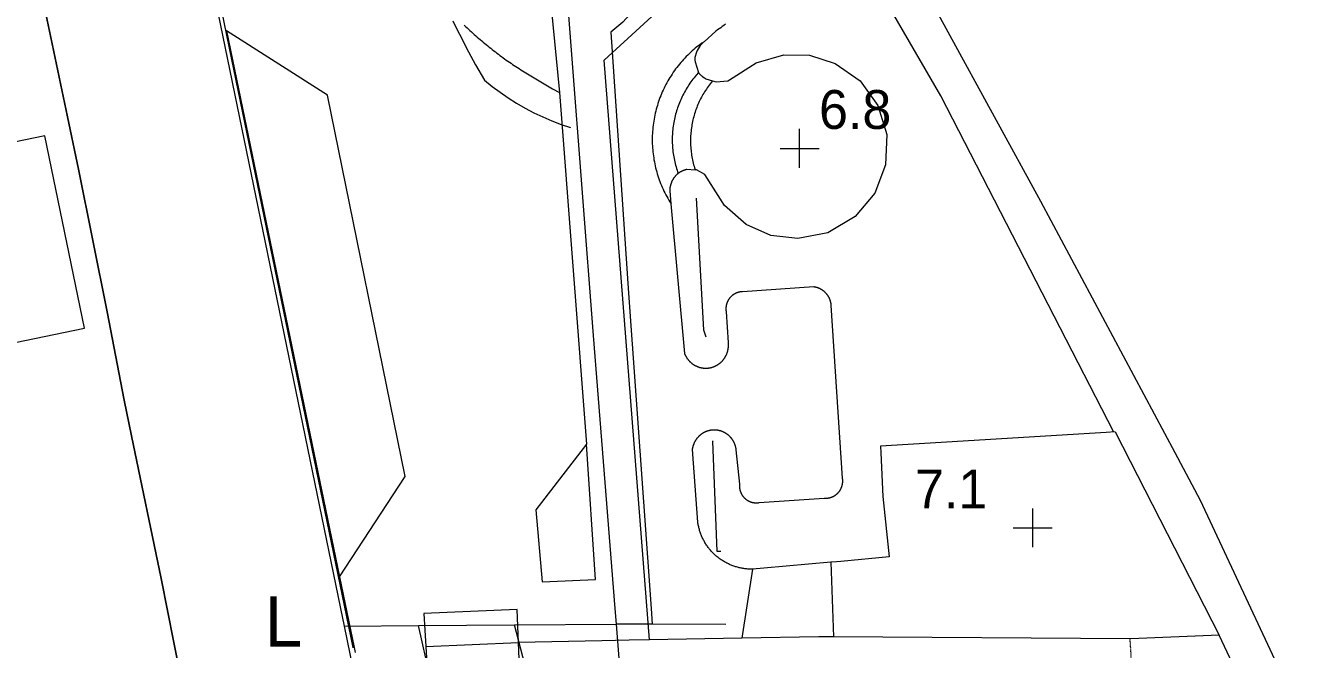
# Model space of a CAD drawing. Header units: millimetres. Extents: x 833924389 to 835767163, y 817400000 to 818811854.
# Drawn here: x 835443019 to 835475608, y 817794933 to 817810994 of the extents above; entities that cross this region are included whole.
import ezdxf
from ezdxf.enums import TextEntityAlignment as Align

# ---------------------------------------------------------------- set-up
doc = ezdxf.new("R2010")
doc.units = ezdxf.units.MM
doc.header["$LTSCALE"] = 10
doc.header["$MEASUREMENT"] = 0
doc.linetypes.add('11SW4B$1$DGN Style 5', pattern=[1.174922, 0.503538, -0.671384])
doc.layers.add('01_Base_Plan', color=5, linetype='Continuous', lineweight=5)
doc.styles.add('11SW4B$0$Style-ENGINEERING', font='ENGINEERING.shx')
doc.styles.add('11SW4B$0$Style-WORKING', font='WORKING.shx')

# ---------------------------------------------------------------- blocks, each defined once
blk = doc.blocks.new('11SW4B$0$SPOTHT')
at = {"layer": '01_Base_Plan', "linetype": 'Continuous', "lineweight": 13}
for p, q in [((0, -0.5), (0, 0.5)), ((-0.5, 0), (0.5, 0))]:
    blk.add_line(p, q, dxfattribs=at)

msp = doc.modelspace()

# ---------------------------------------------------------------- linework, layer by layer
at = {"layer": '01_Base_Plan', "linetype": 'Continuous'}
for p, q in [((835456758, 817809262), (835457452, 817800220)), ((835471048, 817800534), (835473718, 817795302)), ((835461715, 817797004), (835461442, 817795229)), ((835463427, 817795267), (835461442, 817795229)), ((835463801, 817795264), (835463427, 817795267)), ((835471421, 817795210), (835463801, 817795264)), ((835451471, 817794991), (835451497, 817794862)), ((835453317, 817795013), (835455702, 817795114)), ((835459068, 817795183), (835458546, 817795173)), ((835461442, 817795229), (835459068, 817795183))]:
    msp.add_line(p, q, dxfattribs=at)
at = {"layer": '01_Base_Plan', "linetype": 'Continuous', "flags": 128}
for points in [[(835504483, 817714840), (835498961, 817731845), (835495025, 817743683), (835491388, 817754412), (835487475, 817765045), (835483811, 817774819), (835478985, 817786482), (835473241, 817798769), (835472584, 817800000), (835469132, 817806462), (835465560, 817813007), (835461789, 817819441), (835457435, 817826476), (835452873, 817833378), (835448106, 817840141), (835441242, 817849323), (835436776, 817855002)], [(835441909, 817843125), (835441571, 817843042), (835444776, 817827416), (835448264, 817810407), (835451441, 817794988), (835451440, 817794984)], [(835441823, 817840988), (835446464, 817818666), (835451121, 817795995)], [(835440119, 817827573), (835444386, 817807294), (835445125, 817803627), (835445564, 817801348), (835445752, 817800437), (835446510, 817796763), (835447487, 817791824)], [(835447487, 817791824), (835446510, 817796763), (835445752, 817800437), (835445564, 817801348), (835445125, 817803627), (835444386, 817807294), (835443630, 817810888), (835442693, 817815341), (835440119, 817827573)], [(835471012, 817800532), (835466560, 817809179), (835459781, 817820876), (835455281, 817827844)], [(835455083, 817817675), (835456029, 817817162), (835456364, 817813293), (835456758, 817809262)], [(835459068, 817795183), (835457906, 817810099), (835459946, 817811976)], [(835454304, 817810996), (835454340, 817810961), (835454377, 817810927), (835454413, 817810892), (835454450, 817810858), (835454488, 817810825), (835454525, 817810791), (835454563, 817810758), (835454600, 817810725), (835454638, 817810692), (835454677, 817810659), (835454715, 817810626), (835454754, 817810594), (835454792, 817810562), (835454831, 817810530), (835454870, 817810498), (835454909, 817810466), (835454948, 817810435), (835454988, 817810404), (835455027, 817810373), (835455066, 817810342), (835455106, 817810311), (835455146, 817810281), (835455185, 817810250), (835455225, 817810220), (835455265, 817810190), (835455305, 817810160), (835455345, 817810131), (835455385, 817810102), (835455426, 817810073), (835455467, 817810045), (835455508, 817810017), (835455550, 817809989), (835455591, 817809961), (835455633, 817809934), (835455675, 817809907), (835455717, 817809880), (835455760, 817809853), (835455802, 817809827), (835455845, 817809800), (835455887, 817809774), (835455930, 817809748), (835455973, 817809722), (835456016, 817809696), (835456059, 817809670), (835456102, 817809645), (835456145, 817809619), (835456188, 817809593), (835456231, 817809568), (835456274, 817809542), (835456317, 817809517), (835456360, 817809491), (835456403, 817809465), (835456446, 817809440), (835456489, 817809414), (835456532, 817809388), (835456575, 817809362), (835456758, 817809262)], [(835461020, 817811023), (835460981, 817810992), (835460941, 817810962), (835460901, 817810932), (835460860, 817810903), (835460819, 817810875), (835460778, 817810846), (835460474, 817810573)], [(835448194, 817810855), (835451095, 817796809), (835451471, 817794991)], [(835451095, 817796809), (835452785, 817799386), (835450787, 817809196), (835448194, 817810855)], [(835460474, 817810573), (835460415, 817810532), (835460372, 817810501), (835460331, 817810469), (835460289, 817810437), (835460248, 817810404), (835460208, 817810370), (835460168, 817810335), (835460129, 817810300), (835460091, 817810264), (835460053, 817810228), (835460016, 817810191), (835459979, 817810153), (835459943, 817810114), (835459908, 817810075), (835459873, 817810035), (835459840, 817809995), (835459806, 817809955), (835459774, 817809913), (835459742, 817809871), (835459711, 817809829), (835459681, 817809786), (835459651, 817809742), (835459623, 817809698), (835459595, 817809654), (835459567, 817809609), (835459541, 817809563), (835459515, 817809517), (835459490, 817809471), (835459466, 817809424), (835459443, 817809377), (835459421, 817809329), (835459399, 817809281), (835459378, 817809233), (835459358, 817809184), (835459339, 817809135), (835459321, 817809086), (835459303, 817809036), (835459287, 817808986), (835459271, 817808936), (835459256, 817808886), (835459242, 817808835), (835459229, 817808784), (835459217, 817808733), (835459206, 817808681), (835459195, 817808630), (835459186, 817808578), (835459177, 817808526), (835459170, 817808474), (835459163, 817808422), (835459157, 817808370), (835459152, 817808317), (835459148, 817808265), (835459144, 817808212), (835459142, 817808160), (835459141, 817808107), (835459140, 817808054), (835459141, 817808002), (835459142, 817807949), (835459144, 817807897), (835459147, 817807844), (835459151, 817807792), (835459156, 817807739), (835459162, 817807687), (835459169, 817807635), (835459177, 817807583), (835459185, 817807531), (835459195, 817807479), (835459205, 817807427), (835459216, 817807376), (835459228, 817807325), (835459241, 817807274), (835459255, 817807223), (835459270, 817807172), (835459285, 817807122), (835459302, 817807072), (835459319, 817807023), (835459337, 817806973), (835459356, 817806924), (835459376, 817806875), (835459397, 817806827), (835459419, 817806779), (835459441, 817806732), (835459464, 817806684), (835459488, 817806637), (835459513, 817806591), (835459539, 817806545), (835459565, 817806500), (835459592, 817806455), (835459628, 817806398)], [(835460474, 817810573), (835460460, 817810561), (835460375, 817810475), (835460346, 817810434), (835460320, 817810392), (835460298, 817810347), (835460275, 817810304), (835460239, 817810167), (835460239, 817810100), (835460241, 817810055), (835460329, 817809777), (835460333, 817809773), (835460339, 817809765), (835460346, 817809757), (835460352, 817809749), (835460359, 817809741), (835460366, 817809734), (835460374, 817809726), (835460381, 817809719), (835460388, 817809712), (835460396, 817809704), (835460404, 817809697), (835460412, 817809691), (835460420, 817809684), (835460428, 817809677), (835460437, 817809670), (835460445, 817809664), (835460454, 817809658), (835460463, 817809652), (835460471, 817809646), (835460481, 817809640), (835460490, 817809634), (835460499, 817809629), (835460508, 817809623), (835460516, 817809619), (835460692, 817809566)], [(835460692, 817809566), (835460785, 817809538), (835461082, 817809567), (835461127, 817809595), (835461812, 817810027), (835462523, 817810232), (835463181, 817810223), (835463848, 817810015), (835464486, 817809564), (835464942, 817808931), (835465169, 817808184), (835465140, 817807404), (835464860, 817806676), (835464359, 817806078), (835463652, 817805660), (835462886, 817805509), (835462192, 817805591), (835461552, 817805873), (835460996, 817806360), (835460493, 817807153), (835460277, 817807279), (835460241, 817807281)], [(835460329, 817809777), (835460273, 817809713), (835460244, 817809679), (835460216, 817809645), (835460188, 817809611), (835460162, 817809575), (835460135, 817809540), (835460110, 817809504), (835460085, 817809467), (835460061, 817809431), (835460037, 817809393), (835460014, 817809356), (835459992, 817809318), (835459970, 817809279), (835459949, 817809240), (835459929, 817809201), (835459909, 817809161), (835459890, 817809122), (835459872, 817809081), (835459854, 817809041), (835459837, 817809000), (835459821, 817808959), (835459806, 817808917), (835459791, 817808876), (835459777, 817808834), (835459764, 817808792), (835459752, 817808749), (835459740, 817808707), (835459729, 817808664), (835459719, 817808621), (835459709, 817808578), (835459700, 817808535), (835459692, 817808491), (835459685, 817808448), (835459679, 817808404), (835459673, 817808360), (835459668, 817808316), (835459664, 817808272), (835459660, 817808228), (835459658, 817808184), (835459656, 817808140), (835459655, 817808096), (835459654, 817808052), (835459655, 817808007), (835459656, 817807963), (835459658, 817807919), (835459661, 817807875), (835459664, 817807831), (835459668, 817807787), (835459673, 817807743), (835459679, 817807699), (835459686, 817807656), (835459693, 817807612), (835459701, 817807569), (835459710, 817807525), (835459720, 817807482), (835459730, 817807439), (835459741, 817807397), (835459753, 817807354), (835459765, 817807312), (835459779, 817807270), (835459793, 817807228), (835459811, 817807189)], [(835460692, 817809566), (835460657, 817809523), (835460631, 817809490), (835460605, 817809458), (835460581, 817809424), (835460556, 817809390), (835460533, 817809356), (835460510, 817809321), (835460488, 817809286), (835460466, 817809251), (835460445, 817809215), (835460424, 817809179), (835460404, 817809142), (835460385, 817809106), (835460367, 817809068), (835460349, 817809031), (835460331, 817808993), (835460315, 817808955), (835460299, 817808917), (835460284, 817808878), (835460269, 817808839), (835460255, 817808800), (835460242, 817808760), (835460229, 817808721), (835460217, 817808681), (835460206, 817808641), (835460196, 817808601), (835460186, 817808560), (835460177, 817808520), (835460169, 817808479), (835460161, 817808438), (835460154, 817808397), (835460148, 817808356), (835460142, 817808315), (835460138, 817808273), (835460134, 817808232), (835460130, 817808191), (835460128, 817808149), (835460126, 817808108), (835460125, 817808066), (835460124, 817808025), (835460124, 817807983), (835460125, 817807942), (835460127, 817807900), (835460130, 817807859), (835460133, 817807817), (835460137, 817807776), (835460141, 817807734), (835460147, 817807693), (835460153, 817807652), (835460159, 817807611), (835460167, 817807570), (835460175, 817807530), (835460184, 817807489), (835460194, 817807448), (835460204, 817807408), (835460215, 817807368), (835460227, 817807328), (835460241, 817807281)], [(835436946, 817801634), (835444544, 817803203), (835443522, 817808151), (835440646, 817807556)], [(835459628, 817806398), (835459597, 817806737), (835459597, 817806747), (835459598, 817806757), (835459598, 817806768), (835459599, 817806778), (835459600, 817806788), (835459601, 817806798), (835459602, 817806808), (835459604, 817806818), (835459605, 817806828), (835459607, 817806838), (835459609, 817806848), (835459611, 817806858), (835459613, 817806868), (835459615, 817806878), (835459618, 817806887), (835459620, 817806897), (835459623, 817806907), (835459626, 817806917), (835459629, 817806926), (835459633, 817806936), (835459636, 817806945), (835459640, 817806954), (835459643, 817806964), (835459647, 817806973), (835459651, 817806982), (835459655, 817806991), (835459660, 817807000), (835459664, 817807009), (835459669, 817807018), (835459674, 817807026), (835459678, 817807035), (835459684, 817807043), (835459689, 817807052), (835459694, 817807060), (835459699, 817807068), (835459705, 817807076), (835459711, 817807084), (835459717, 817807092), (835459723, 817807100), (835459729, 817807107), (835459735, 817807115), (835459741, 817807122), (835459748, 817807130), (835459754, 817807137), (835459761, 817807144), (835459768, 817807151), (835459775, 817807157), (835459782, 817807164), (835459789, 817807170), (835459796, 817807177), (835459804, 817807183), (835459811, 817807189), (835459819, 817807195), (835459826, 817807201), (835459834, 817807206), (835459842, 817807212), (835459850, 817807217), (835459858, 817807222), (835459866, 817807227), (835459874, 817807232), (835459882, 817807237), (835459891, 817807242), (835459899, 817807246), (835459908, 817807250), (835459916, 817807254), (835459925, 817807258), (835459934, 817807262), (835459942, 817807265), (835459951, 817807269), (835459960, 817807272), (835459969, 817807275), (835459978, 817807278), (835459987, 817807281), (835459996, 817807283), (835460005, 817807286), (835460014, 817807288), (835460024, 817807290), (835460033, 817807292), (835460241, 817807281)], [(835463639, 817804065), (835463633, 817804072), (835463628, 817804079), (835463622, 817804086), (835463616, 817804093), (835463610, 817804099), (835463604, 817804106), (835463598, 817804112), (835463592, 817804119), (835463585, 817804125), (835463579, 817804131), (835463572, 817804137), (835463566, 817804143), (835463559, 817804149), (835463552, 817804154), (835463545, 817804160), (835463538, 817804165), (835463531, 817804170), (835463523, 817804176), (835463516, 817804181), (835463508, 817804186), (835463501, 817804190), (835463493, 817804195), (835463486, 817804200), (835463478, 817804204), (835463470, 817804208), (835463462, 817804212), (835463454, 817804216), (835463446, 817804220), (835463438, 817804224), (835463430, 817804227), (835463421, 817804231), (835463413, 817804234), (835463405, 817804237), (835463396, 817804240), (835463388, 817804243), (835463379, 817804246), (835463371, 817804248), (835463362, 817804250), (835463353, 817804253), (835463345, 817804255), (835463336, 817804257), (835463327, 817804258), (835463319, 817804260), (835463310, 817804261), (835463301, 817804263), (835463292, 817804264), (835461458, 817804142), (835461450, 817804142), (835461443, 817804141), (835461435, 817804140), (835461427, 817804140), (835461420, 817804139), (835461412, 817804138), (835461404, 817804136), (835461397, 817804135), (835461389, 817804134), (835461382, 817804132), (835461374, 817804130), (835461367, 817804129), (835461359, 817804127), (835461352, 817804125), (835461345, 817804122), (835461337, 817804120), (835461330, 817804117), (835461323, 817804115), (835461315, 817804112), (835461308, 817804109), (835461301, 817804106), (835461294, 817804103), (835461287, 817804100), (835461280, 817804097), (835461273, 817804093), (835461267, 817804090), (835461260, 817804086), (835461253, 817804082), (835461247, 817804078), (835461240, 817804074), (835461233, 817804070), (835461227, 817804066), (835461221, 817804061), (835461215, 817804057), (835461208, 817804052), (835461202, 817804047), (835461196, 817804042), (835461190, 817804038), (835461184, 817804032), (835461179, 817804027), (835461173, 817804022), (835461168, 817804017), (835461162, 817804011), (835461157, 817804006), (835461151, 817804000), (835461146, 817803995), (835461141, 817803989), (835461136, 817803983), (835461131, 817803977), (835461127, 817803971), (835461122, 817803965), (835461117, 817803958), (835461113, 817803952), (835461109, 817803946), (835461104, 817803939), (835461100, 817803933), (835461096, 817803926), (835461092, 817803920), (835461089, 817803913), (835461085, 817803906), (835461081, 817803899), (835461078, 817803892), (835461075, 817803885), (835461072, 817803878), (835461069, 817803871), (835461066, 817803864), (835461063, 817803857), (835461060, 817803850), (835461058, 817803842), (835461055, 817803835), (835461053, 817803828), (835461051, 817803820), (835461049, 817803813), (835461047, 817803806), (835461045, 817803798), (835461043, 817803790), (835461042, 817803783), (835461041, 817803775), (835461039, 817803768), (835461038, 817803760), (835461037, 817803752), (835461036, 817803745), (835461036, 817803737), (835461035, 817803729), (835461035, 817803722), (835461034, 817803714), (835461034, 817803706), (835461034, 817803699), (835461034, 817803691), (835461034, 817803683), (835461035, 817803676), (835461035, 817803668), (835461036, 817803660), (835461037, 817803653), (835461038, 817803645), (835461039, 817803637), (835461040, 817803630), (835461041, 817803622), (835461089, 817802832), (835461090, 817802822), (835461091, 817802811), (835461092, 817802801), (835461092, 817802791), (835461093, 817802780), (835461093, 817802770), (835461093, 817802760), (835461093, 817802749), (835461092, 817802739), (835461092, 817802728), (835461091, 817802718), (835461090, 817802708), (835461089, 817802697), (835461088, 817802687), (835461087, 817802677), (835461085, 817802667), (835461083, 817802656), (835461081, 817802646), (835461079, 817802636), (835461077, 817802626), (835461075, 817802616), (835461072, 817802606), (835461069, 817802596), (835461066, 817802586), (835461063, 817802576), (835461060, 817802566), (835461057, 817802557), (835461053, 817802547), (835461049, 817802537), (835461046, 817802528), (835461042, 817802518), (835461037, 817802509), (835461033, 817802499), (835461028, 817802490), (835461024, 817802481), (835461019, 817802472), (835461014, 817802463), (835461009, 817802454), (835461004, 817802445), (835460998, 817802436), (835460993, 817802428), (835460987, 817802419), (835460981, 817802411), (835460975, 817802403), (835460969, 817802394), (835460963, 817802386), (835460956, 817802378), (835460950, 817802370), (835460943, 817802363), (835460936, 817802355), (835460929, 817802348), (835460922, 817802340), (835460915, 817802333), (835460908, 817802326), (835460900, 817802319), (835460893, 817802312), (835460885, 817802305), (835460878, 817802299), (835460870, 817802292), (835460862, 817802286), (835460854, 817802280), (835460845, 817802274), (835460837, 817802268), (835460829, 817802262), (835460820, 817802257), (835460812, 817802251), (835460803, 817802246), (835460794, 817802241), (835460786, 817802236), (835460777, 817802231), (835460768, 817802227), (835460759, 817802222), (835460750, 817802218), (835460740, 817802214), (835460731, 817802210), (835460722, 817802206), (835460712, 817802203), (835460703, 817802199), (835460694, 817802196), (835460684, 817802193), (835460674, 817802190), (835460665, 817802187), (835460655, 817802184), (835460645, 817802182), (835460635, 817802180), (835460626, 817802178), (835460616, 817802176), (835460606, 817802174), (835460596, 817802173), (835460586, 817802171), (835460576, 817802170), (835460566, 817802169), (835460556, 817802168), (835460546, 817802168), (835460536, 817802167), (835460526, 817802167), (835460516, 817802167), (835460506, 817802167), (835460496, 817802167), (835460486, 817802168), (835460476, 817802168), (835460466, 817802169), (835460456, 817802170), (835460446, 817802171), (835460436, 817802172), (835460426, 817802174), (835460417, 817802176), (835460407, 817802178), (835460397, 817802180), (835460387, 817802182), (835460377, 817802184), (835460368, 817802187), (835460358, 817802190), (835460348, 817802193), (835460339, 817802196), (835460329, 817802199), (835460320, 817802202), (835460310, 817802206), (835460301, 817802210), (835460292, 817802214), (835460283, 817802218), (835460274, 817802222), (835460264, 817802227), (835460256, 817802231), (835460247, 817802236), (835460238, 817802241), (835460229, 817802246), (835460220, 817802251), (835460212, 817802257), (835460203, 817802262), (835460195, 817802268), (835460187, 817802274), (835460179, 817802280), (835460170, 817802286), (835460163, 817802292), (835460155, 817802298), (835460147, 817802305), (835460139, 817802312), (835460132, 817802318), (835460124, 817802326), (835460117, 817802333), (835460110, 817802340), (835460103, 817802347), (835460096, 817802355), (835460089, 817802362), (835460082, 817802370), (835460076, 817802378), (835460069, 817802386), (835460063, 817802394), (835460057, 817802402), (835460051, 817802410), (835460045, 817802419), (835460039, 817802427), (835460034, 817802436), (835460028, 817802445), (835460023, 817802454), (835460018, 817802462), (835460013, 817802471), (835460008, 817802481), (835460003, 817802490), (835459999, 817802499), (835459995, 817802508), (835459990, 817802518), (835459986, 817802527), (835459982, 817802537), (835459979, 817802546), (835459975, 817802556), (835459628, 817806398)], [(835461715, 817797004), (835461692, 817797004), (835461667, 817797004), (835461643, 817797005), (835461619, 817797006), (835461594, 817797008), (835461570, 817797010), (835461546, 817797012), (835461521, 817797015), (835461497, 817797019), (835461473, 817797022), (835461449, 817797026), (835461425, 817797031), (835461401, 817797036), (835461377, 817797041), (835461354, 817797047), (835461330, 817797053), (835461307, 817797060), (835461283, 817797067), (835461260, 817797074), (835461237, 817797082), (835461214, 817797091), (835461191, 817797099), (835461169, 817797108), (835461146, 817797118), (835461124, 817797127), (835461102, 817797138), (835461080, 817797148), (835461058, 817797159), (835461036, 817797171), (835461015, 817797182), (835460994, 817797194), (835460973, 817797207), (835460952, 817797220), (835460931, 817797233), (835460911, 817797247), (835460891, 817797260), (835460871, 817797275), (835460852, 817797289), (835460832, 817797304), (835460813, 817797319), (835460795, 817797335), (835460776, 817797351), (835460758, 817797367), (835460740, 817797384), (835460722, 817797401), (835460705, 817797418), (835460688, 817797435), (835460671, 817797453), (835460655, 817797471), (835460639, 817797489), (835460623, 817797508), (835460608, 817797527), (835460592, 817797546), (835460578, 817797565), (835460563, 817797585), (835460549, 817797605), (835460535, 817797625), (835460522, 817797646), (835460509, 817797666), (835460496, 817797687), (835460484, 817797708), (835460472, 817797729), (835460460, 817797751), (835460449, 817797773), (835460439, 817797794), (835460428, 817797816), (835460418, 817797839), (835460408, 817797861), (835460399, 817797884), (835460390, 817797906), (835460382, 817797929), (835460374, 817797952), (835460366, 817797975), (835460359, 817797999), (835460352, 817798022), (835460346, 817798046), (835460339, 817798069), (835460334, 817798093), (835460329, 817798117), (835460324, 817798141), (835460320, 817798165), (835460316, 817798189), (835460312, 817798213), (835460176, 817800085), (835460177, 817800095), (835460179, 817800105), (835460181, 817800115), (835460183, 817800125), (835460185, 817800135), (835460187, 817800145), (835460190, 817800155), (835460192, 817800165), (835460195, 817800175), (835460198, 817800184), (835460201, 817800194), (835460204, 817800204), (835460208, 817800213), (835460211, 817800223), (835460215, 817800232), (835460219, 817800241), (835460223, 817800251), (835460227, 817800260), (835460231, 817800269), (835460236, 817800278), (835460240, 817800287), (835460245, 817800296), (835460250, 817800305), (835460255, 817800314), (835460261, 817800322), (835460266, 817800331), (835460271, 817800339), (835460277, 817800347), (835460283, 817800356), (835460289, 817800364), (835460295, 817800372), (835460301, 817800380), (835460307, 817800387), (835460314, 817800395), (835460320, 817800403), (835460327, 817800410), (835460334, 817800417), (835460341, 817800425), (835460348, 817800432), (835460355, 817800439), (835460362, 817800445), (835460370, 817800452), (835460377, 817800459), (835460385, 817800465), (835460393, 817800471), (835460400, 817800477), (835460408, 817800483), (835460416, 817800489), (835460425, 817800495), (835460433, 817800500), (835460441, 817800506), (835460449, 817800511), (835460458, 817800516), (835460467, 817800521), (835460475, 817800526), (835460484, 817800530), (835460493, 817800535), (835460502, 817800539), (835460511, 817800543), (835460520, 817800547), (835460529, 817800551), (835460538, 817800555), (835460547, 817800558), (835460556, 817800561), (835460566, 817800564), (835460575, 817800567), (835460584, 817800570), (835460594, 817800573), (835460603, 817800575), (835460613, 817800578), (835460622, 817800580), (835460632, 817800582), (835460642, 817800583), (835460651, 817800585), (835460661, 817800586), (835460671, 817800588), (835460680, 817800589), (835460690, 817800590), (835460700, 817800590), (835460710, 817800591), (835460719, 817800591), (835460729, 817800591), (835460739, 817800591), (835460749, 817800591), (835460758, 817800591), (835460768, 817800590), (835460778, 817800590), (835460788, 817800589), (835460797, 817800588), (835460807, 817800586), (835460817, 817800585), (835460827, 817800583), (835460836, 817800582), (835460846, 817800580), (835460855, 817800578), (835460865, 817800575), (835460874, 817800573), (835460884, 817800570), (835460893, 817800567), (835460903, 817800565), (835460912, 817800561), (835460921, 817800558), (835460930, 817800555), (835460939, 817800551), (835460949, 817800547), (835460958, 817800543), (835460966, 817800539), (835460975, 817800535), (835460984, 817800530), (835460993, 817800526), (835461002, 817800521), (835461010, 817800516), (835461019, 817800511), (835461027, 817800506), (835461035, 817800500), (835461043, 817800495), (835461052, 817800489), (835461060, 817800483), (835461068, 817800477), (835461075, 817800471), (835461083, 817800465), (835461091, 817800459), (835461098, 817800452), (835461106, 817800445), (835461113, 817800439), (835461120, 817800432), (835461127, 817800425), (835461134, 817800418), (835461141, 817800410), (835461148, 817800403), (835461154, 817800395), (835461161, 817800387), (835461167, 817800380), (835461173, 817800372), (835461179, 817800364), (835461185, 817800356), (835461191, 817800348), (835461197, 817800339), (835461202, 817800331), (835461207, 817800322), (835461213, 817800314), (835461218, 817800305), (835461223, 817800296), (835461227, 817800287), (835461232, 817800278), (835461237, 817800269), (835461241, 817800260), (835461245, 817800251), (835461249, 817800242), (835461253, 817800232), (835461257, 817800223), (835461260, 817800213), (835461264, 817800204), (835461267, 817800194), (835461270, 817800184), (835461273, 817800175), (835461276, 817800165), (835461278, 817800155), (835461281, 817800145), (835461283, 817800135), (835461285, 817800125), (835461287, 817800115), (835461289, 817800105), (835461290, 817800095), (835461292, 817800085), (835461293, 817800075), (835461384, 817799187), (835461383, 817799180), (835461383, 817799172), (835461382, 817799165), (835461382, 817799157), (835461382, 817799149), (835461382, 817799142), (835461382, 817799134), (835461382, 817799127), (835461383, 817799119), (835461383, 817799112), (835461384, 817799104), (835461385, 817799097), (835461386, 817799089), (835461387, 817799082), (835461388, 817799075), (835461389, 817799067), (835461390, 817799060), (835461392, 817799052), (835461394, 817799045), (835461395, 817799038), (835461397, 817799030), (835461399, 817799023), (835461401, 817799016), (835461404, 817799009), (835461406, 817799002), (835461409, 817798995), (835461411, 817798988), (835461414, 817798981), (835461417, 817798974), (835461420, 817798967), (835461423, 817798960), (835461427, 817798953), (835461430, 817798946), (835461433, 817798940), (835461437, 817798933), (835461441, 817798926), (835461445, 817798920), (835461448, 817798914), (835461453, 817798907), (835461457, 817798901), (835461461, 817798895), (835461465, 817798889), (835461470, 817798883), (835461474, 817798877), (835461479, 817798871), (835461484, 817798865), (835461489, 817798859), (835461494, 817798854), (835461499, 817798848), (835461504, 817798843), (835461509, 817798837), (835461515, 817798832), (835461520, 817798827), (835461526, 817798822), (835461531, 817798817), (835461537, 817798812), (835461543, 817798807), (835461549, 817798802), (835461555, 817798798), (835461561, 817798793), (835461567, 817798789), (835461573, 817798785), (835461579, 817798780), (835461586, 817798776), (835461592, 817798772), (835461599, 817798769), (835461605, 817798765), (835461612, 817798761), (835461618, 817798758), (835461625, 817798754), (835461632, 817798751), (835461639, 817798748), (835461646, 817798745), (835461653, 817798742), (835461660, 817798739), (835461667, 817798737), (835461674, 817798734), (835461681, 817798732), (835461688, 817798729), (835461695, 817798727), (835461703, 817798725), (835461710, 817798723), (835461717, 817798722), (835461724, 817798720), (835461732, 817798718), (835461739, 817798717), (835461747, 817798716), (835461754, 817798715), (835461762, 817798713), (835461769, 817798713), (835461777, 817798712), (835461784, 817798711), (835461792, 817798711), (835461799, 817798710), (835461807, 817798710), (835461814, 817798710), (835461822, 817798710), (835461829, 817798710), (835461837, 817798710), (835461844, 817798711), (835461852, 817798711), (835461859, 817798712), (835461867, 817798713), (835461874, 817798714), (835461882, 817798715), (835461889, 817798716), (835463562, 817798830), (835463569, 817798830), (835463577, 817798829), (835463585, 817798829), (835463592, 817798829), (835463600, 817798829), (835463607, 817798829), (835463615, 817798829), (835463622, 817798830), (835463630, 817798830), (835463637, 817798831), (835463645, 817798831), (835463653, 817798832), (835463660, 817798833), (835463668, 817798834), (835463675, 817798836), (835463682, 817798837), (835463690, 817798839), (835463697, 817798840), (835463705, 817798842), (835463712, 817798844), (835463719, 817798846), (835463726, 817798848), (835463734, 817798850), (835463741, 817798853), (835463748, 817798855), (835463755, 817798858), (835463762, 817798861), (835463769, 817798864), (835463776, 817798867), (835463783, 817798870), (835463790, 817798873), (835463797, 817798876), (835463804, 817798880), (835463810, 817798884), (835463817, 817798887), (835463823, 817798891), (835463830, 817798895), (835463836, 817798899), (835463843, 817798903), (835463849, 817798908), (835463855, 817798912), (835463861, 817798916), (835463867, 817798921), (835463873, 817798926), (835463879, 817798931), (835463885, 817798935), (835463891, 817798940), (835463896, 817798945), (835463902, 817798951), (835463907, 817798956), (835463913, 817798961), (835463918, 817798967), (835463923, 817798973), (835463928, 817798978), (835463933, 817798984), (835463938, 817798990), (835463943, 817798996), (835463947, 817799002), (835463952, 817799008), (835463957, 817799014), (835463961, 817799020), (835463965, 817799026), (835463969, 817799033), (835463973, 817799039), (835463977, 817799046), (835463981, 817799052), (835463985, 817799059), (835463988, 817799066), (835463992, 817799072), (835463995, 817799079), (835463998, 817799086), (835464002, 817799093), (835464005, 817799100), (835464007, 817799107), (835464010, 817799114), (835464013, 817799121), (835464015, 817799128), (835464018, 817799136), (835464020, 817799143), (835464022, 817799150), (835464024, 817799157), (835464026, 817799165), (835464028, 817799172), (835464029, 817799180), (835464031, 817799187), (835464032, 817799194), (835464033, 817799202), (835464034, 817799209), (835464035, 817799217), (835464036, 817799224), (835464037, 817799232), (835464038, 817799239), (835464038, 817799247), (835464038, 817799255), (835464039, 817799262), (835464039, 817799270), (835464039, 817799277), (835464038, 817799285), (835464038, 817799293), (835464038, 817799300), (835464037, 817799307), (835464036, 817799315), (835464035, 817799323), (835464034, 817799330), (835464033, 817799338), (835464032, 817799345), (835463744, 817803785), (835463743, 817803794), (835463743, 817803803), (835463742, 817803812), (835463740, 817803820), (835463739, 817803829), (835463738, 817803838), (835463736, 817803847), (835463734, 817803856), (835463733, 817803864), (835463731, 817803873), (835463728, 817803882), (835463726, 817803890), (835463724, 817803899), (835463721, 817803908), (835463718, 817803916), (835463715, 817803924), (835463712, 817803933), (835463709, 817803941), (835463706, 817803949), (835463702, 817803958), (835463699, 817803966), (835463695, 817803974), (835463691, 817803982), (835463687, 817803990), (835463683, 817803998), (835463678, 817804006), (835463674, 817804013), (835463669, 817804021), (835463664, 817804029), (835463660, 817804036), (835463655, 817804043), (835463650, 817804051), (835463644, 817804058), (835463639, 817804065)], [(835471048, 817800534), (835470809, 817800520), (835465011, 817800169), (835465019, 817800000), (835465072, 817798877), (835465231, 817797320), (835463990, 817797204), (835463881, 817797194), (835463730, 817797181)], [(835457452, 817800220), (835456143, 817798526), (835456313, 817796682), (835457679, 817796742), (835457452, 817800220)], [(835463730, 817797181), (835462010, 817797030), (835461715, 817797004)], [(835463730, 817797181), (835463739, 817796944), (835463802, 817795264)], [(835451121, 817795995), (835451215, 817795539)], [(835455736, 817794325), (835455721, 817794689), (835455703, 817795114), (835455684, 817795540), (835455666, 817795965), (835453266, 817795863), (835453292, 817795437), (835453317, 817795013), (835453343, 817794587), (835453366, 817794191), (835455736, 817794325)], [(835459111, 817795995), (835459140, 817795588)], [(835451215, 817795539), (835453682, 817783527), (835454484, 817779646)], [(835459264, 817782104), (835456434, 817782054), (835453430, 817794217), (835453133, 817795553)], [(835459042, 817784935), (835458367, 817784929), (835456190, 817793301), (835455598, 817795571)], [(835473718, 817795302), (835471449, 817795210), (835471421, 817795210)], [(835497791, 817731539), (835493549, 817744975), (835490340, 817754542), (835485166, 817768568), (835479567, 817782430), (835476731, 817788906), (835473718, 817795302)], [(835458546, 817795173), (835457847, 817795157), (835455703, 817795114), (835455702, 817795114)]]:
    msp.add_lwpolyline(points, dxfattribs=at)
at = {"layer": '01_Base_Plan', "flags": 128}
for points in [[(835456493, 817817710), (835456493, 817817705), (835457621, 817803014), (835458177, 817795995)], [(835459792, 817813341), (835459740, 817813209), (835459639, 817812976), (835459530, 817812747), (835459413, 817812522), (835459289, 817812301), (835459156, 817812084), (835459016, 817811872), (835458868, 817811666), (835458714, 817811464), (835458552, 817811268), (835458383, 817811078), (835458078, 817810817)], [(835454016, 817811109), (835454126, 817810881), (835454240, 817810654), (835454356, 817810428), (835454476, 817810204), (835454598, 817809982), (835454827, 817809584), (835455025, 817809424), (835455228, 817809272), (835455438, 817809128), (835455653, 817808993), (835455873, 817808866), (835456098, 817808747), (835456328, 817808638), (835456561, 817808537), (835456799, 817808446), (835457040, 817808364)], [(835458078, 817810817), (835458530, 817804107), (835459111, 817795995)], [(835460267, 817806549), (835460455, 817803160), (835460516, 817802980)], [(835460703, 817800301), (835460692, 817800287), (835460803, 817797467), (835460901, 817797467)], [(835458177, 817795995), (835458209, 817795590)], [(835455598, 817795571), (835458209, 817795590)], [(835458209, 817795590), (835459042, 817784935)], [(835459140, 817795588), (835458209, 817795590)], [(835461033, 817795584), (835459140, 817795588)], [(835451215, 817795539), (835453133, 817795553)], [(835453133, 817795553), (835455598, 817795571)]]:
    msp.add_lwpolyline(points, dxfattribs=at)
at = {"layer": '01_Base_Plan', "linetype": '11SW4B$1$DGN Style 5', "flags": 128}
msp.add_lwpolyline([(835471421, 817795210), (835471427, 817795110), (835471624, 817792011), (835471947, 817787491), (835471867, 817784738), (835472867, 817779319)], dxfattribs=at)

# ---------------------------------------------------------------- block references
at = {"layer": '01_Base_Plan', "linetype": 'Continuous', "xscale": 1000, "yscale": 1000, "zscale": 1000}
for p in [(835462929, 817807829, 6800), (835468925, 817798067, 7100)]:
    msp.add_blockref('11SW4B$0$SPOTHT', p, dxfattribs=at)

# ---------------------------------------------------------------- texts
at = {"layer": '01_Base_Plan', "linetype": 'Continuous'}
for s, height, style, p in [('6.8', 1000, '11SW4B$0$Style-ENGINEERING', (835463429, 817808329, 6800)), ('L', 1300, '11SW4B$0$Style-WORKING', (835449176, 817795008))]:
    msp.add_text(s, height=height, dxfattribs=dict(at, style=style)).set_placement(p)
at = {"layer": '01_Base_Plan', "linetype": 'Continuous', "style": '11SW4B$0$Style-ENGINEERING'}
msp.add_text('7.1', height=1000, dxfattribs=at).set_placement((835467758, 817798567, 7100), align=Align.RIGHT)

doc.saveas('drawing.dxf')
